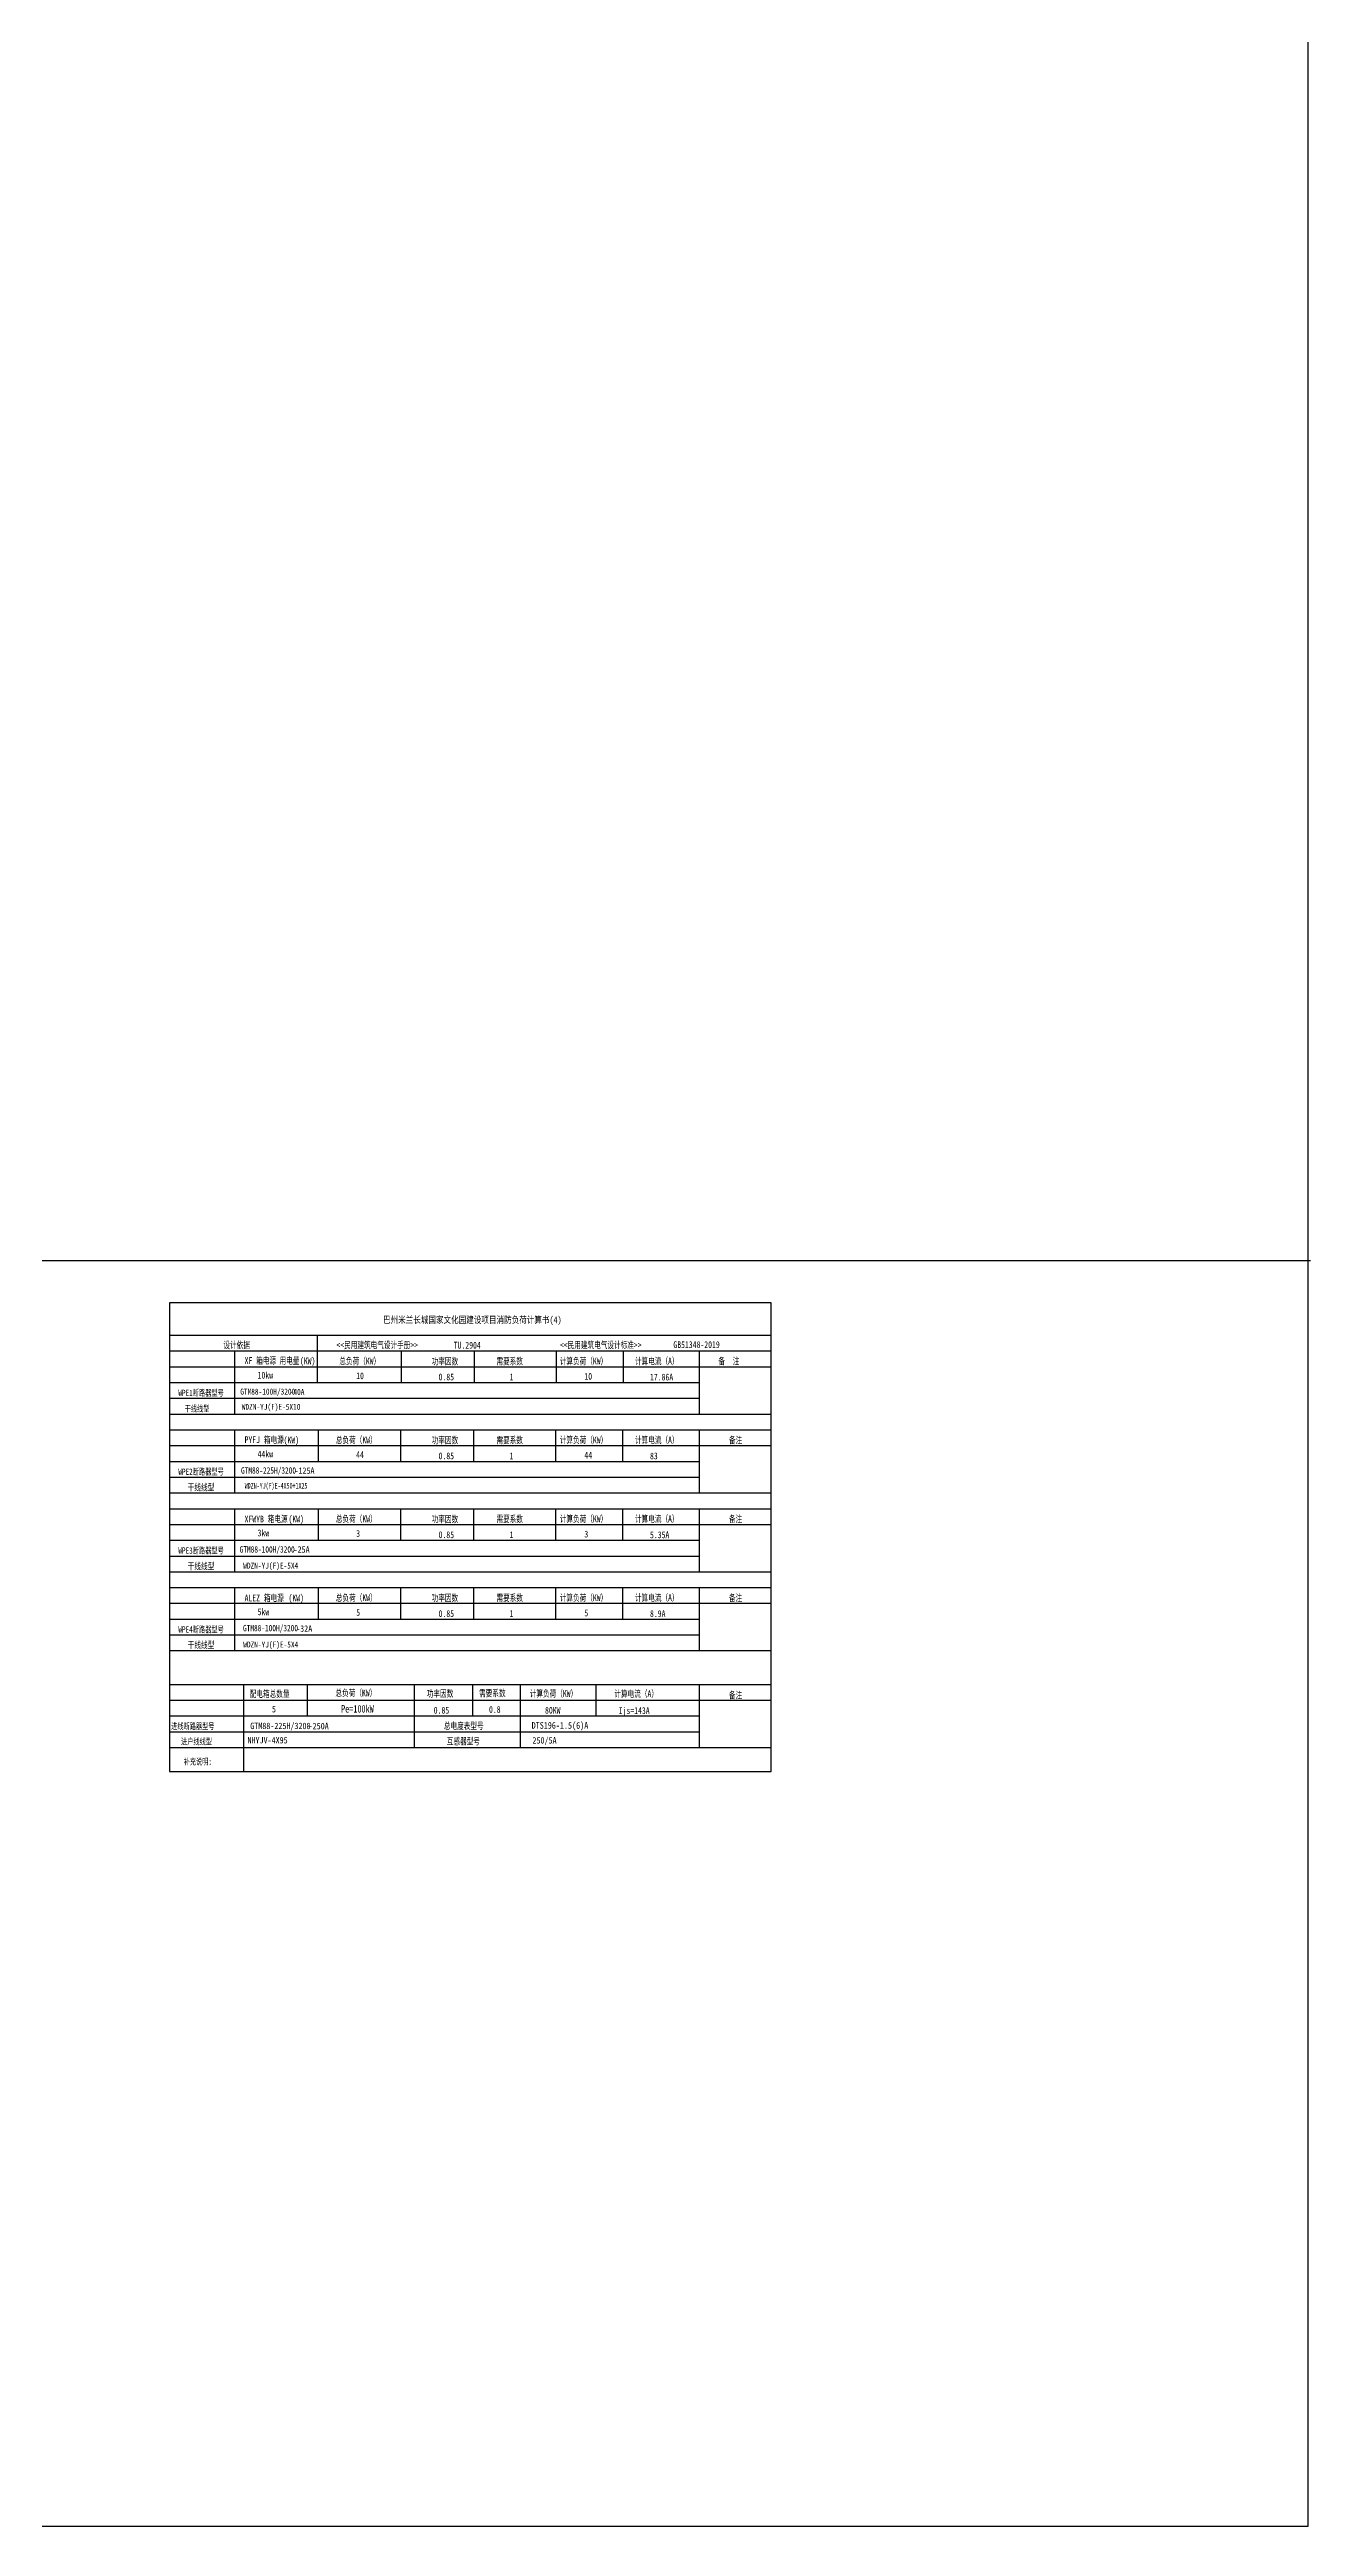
# Model space of a CAD drawing. Extents: x 815029915 to 815825525, y 579155098 to 579748855.
# Drawn here: x 815769560 to 815825525, y 579155098 to 579265019 of the extents above; entities that cross this region are included whole.
import ezdxf
from ezdxf.enums import TextEntityAlignment as Align

# ---------------------------------------------------------------- set-up
doc = ezdxf.new("R2010")
doc.units = 0
doc.header["$LTSCALE"] = 100
doc.header["$MEASUREMENT"] = 0
for name, color, linetype in [('ABDE_SYS', 3, 'Continuous'), ('PUB_TITLE', 4, 'Continuous'), ('zm', 1, 'Continuous')]:
    doc.layers.add(name, color=color, linetype=linetype)
doc.styles.add('-华文细黑', font='', dxfattribs={"width": 0.8})
doc.styles.add('-宋体', font='', dxfattribs={"width": 0.8})
doc.styles.add('-黑体', font='', dxfattribs={"width": 0.8})
doc.styles.get('-华文细黑').set_extended_font_data('STXihei')
doc.styles.get('-宋体').set_extended_font_data('SimSun')
doc.styles.get('-黑体').set_extended_font_data('SimHei')

msp = doc.modelspace()

# ---------------------------------------------------------------- linework, layer by layer
at = {"color": 7}
for p, q in [((815801582.7, 579209397.6), (815774882.7, 579209397.6)), ((815774882.7, 579209397.6), (815774882.7, 579188599.4)), ((815801582.7, 579188599.4), (815801582.7, 579209397.6)), ((815774882.7, 579192466.3), (815801582.7, 579192466.3)), ((815778170.3, 579192442.8), (815778170.3, 579188599.4)), ((815781001.4, 579192442.8), (815781001.4, 579191042.8)), ((815785737.2, 579192442.8), (815785737.2, 579189666.3)), ((815788328.7, 579192442.8), (815788328.7, 579191042.8)), ((815790446, 579192442.8), (815790446, 579189666.3)), ((815793803.7, 579192442.8), (815793803.7, 579191042.8)), ((815798386.2, 579192442.8), (815798386.2, 579189642.8)), ((815774882.7, 579191766.3), (815801582.7, 579191766.3)), ((815774882.7, 579191066.3), (815798386.2, 579191066.3)), ((815774882.7, 579190366.3), (815798386.2, 579190366.3)), ((815774882.7, 579189666.3), (815801582.7, 579189666.3)), ((815774882.7, 579188599.4), (815801582.7, 579188599.4))]:
    msp.add_line(p, q, dxfattribs=at)
at = {"layer": 'zm'}
for p, q in [((815774882.7, 579207964.4), (815801582.7, 579207964.4)), ((815781436.8, 579207964.4), (815781436.8, 579205864.4)), ((815774882.7, 579207264.4), (815801582.7, 579207264.4)), ((815774882.7, 579206564.4), (815801582.7, 579206564.4)), ((815777767, 579207264.4), (815777767, 579204464.4)), ((815785163.9, 579207264.4), (815785163.9, 579205864.4)), ((815788409.6, 579207250.7), (815788409.6, 579205864.4)), ((815792048.7, 579207264.4), (815792048.7, 579205864.4)), ((815795023, 579207264.4), (815795023, 579205864.4)), ((815798386.2, 579207264.4), (815798386.2, 579204464.4)), ((815774882.7, 579205864.4), (815798386.2, 579205864.4)), ((815774882.7, 579205164.4), (815798386.2, 579205164.4)), ((815774882.7, 579204464.4), (815801582.7, 579204464.4)), ((815774882.7, 579203764.4), (815801582.7, 579203764.4)), ((815777767, 579203764.4), (815777767, 579200964.4)), ((815781484.1, 579203764.4), (815781484.1, 579202364.4)), ((815785131.7, 579203752.8), (815785131.7, 579202352.8)), ((815788377.4, 579203739.1), (815788377.4, 579202352.8)), ((815792016.4, 579203752.8), (815792016.4, 579202352.8)), ((815794990.7, 579203752.8), (815794990.7, 579202352.8)), ((815798386.2, 579203764.4), (815798386.2, 579200964.4)), ((815774882.7, 579203064.4), (815801582.7, 579203064.4)), ((815774882.7, 579202364.4), (815798386.2, 579202364.4)), ((815774882.7, 579202364.4), (815798386.2, 579202364.4)), ((815774882.7, 579201664.4), (815798386.2, 579201664.4)), ((815774882.7, 579200964.4), (815801582.7, 579200964.4)), ((815774882.7, 579200264.4), (815801582.7, 579200264.4)), ((815777767, 579200264.4), (815777767, 579197464.4)), ((815781484.1, 579200264.4), (815781484.1, 579198864.4)), ((815785131.7, 579200252.8), (815785131.7, 579198852.8)), ((815788377.4, 579200239.1), (815788377.4, 579198852.8)), ((815792016.4, 579200252.8), (815792016.4, 579198852.8)), ((815794990.7, 579200252.8), (815794990.7, 579198852.8)), ((815798386.2, 579200264.4), (815798386.2, 579197464.4)), ((815774882.7, 579199564.4), (815801582.7, 579199564.4)), ((815774882.7, 579198864.4), (815798386.2, 579198864.4)), ((815774882.7, 579198864.4), (815798386.2, 579198864.4)), ((815774882.7, 579198164.4), (815798386.2, 579198164.4)), ((815774882.7, 579197464.4), (815801582.7, 579197464.4)), ((815774882.7, 579196764.4), (815801582.7, 579196764.4)), ((815777767, 579196764.4), (815777767, 579193964.4)), ((815781484.1, 579196764.4), (815781484.1, 579195364.4)), ((815785131.7, 579196752.8), (815785131.7, 579195352.8)), ((815788377.4, 579196739.1), (815788377.4, 579195352.8)), ((815792016.4, 579196752.8), (815792016.4, 579195352.8)), ((815794990.7, 579196752.8), (815794990.7, 579195352.8)), ((815798386.2, 579196764.4), (815798386.2, 579193964.4)), ((815774882.7, 579196064.4), (815801582.7, 579196064.4)), ((815774882.7, 579195364.4), (815798386.2, 579195364.4)), ((815774882.7, 579195364.4), (815798386.2, 579195364.4)), ((815774882.7, 579194664.4), (815798386.2, 579194664.4)), ((815774882.7, 579193964.4), (815801582.7, 579193964.4))]:
    msp.add_line(p, q, dxfattribs=at)
at = {"layer": 'zm', "color": 1}
msp.add_lwpolyline([(815029915, 579748855.2), (815825407.5, 579748855.2), (815825407.5, 579155097.6), (815029915, 579155097.6)], close=True, dxfattribs=at)
at = {"layer": 'zm'}
msp.add_lwpolyline([(815657024.4, 579155097.6), (815657024.4, 579211283.6), (815825525.2, 579211283.6)], dxfattribs=at)

# ---------------------------------------------------------------- texts
at = {"layer": 'ABDE_SYS', "linetype": 'Continuous', "style": '-宋体'}
for s, height, width, p in [('GTM88-100H/3200 ', 266, 0.75, (815778023.4, 579205327.9)), ('-40A', 266, 0.75, (815780221.5, 579205314.9)), ('  WDZN-YJ(F)E-5X10', 266, 0.75, (815777765.8, 579204651.5, 1597.3)), ('  WDZN-YJ(F)E-4X50+1X25', 250, 0.65, (815777958.2, 579201158.9, 3194.5)), ('  WDZN-YJ(F)E-5X4', 266, 0.75, (815777831.6, 579197604.4, 1597.3)), ('  WDZN-YJ(F)E-5X4', 266, 0.75, (815777831.6, 579194104.4, 1597.3)), ('Pe=100kW', 332.6, 0.8, (815782502, 579191215.5))]:
    msp.add_text(s, height=height, dxfattribs=dict(at, width=width)).set_placement(p)
at = {"layer": 'PUB_TITLE', "style": '-宋体', "width": 0.8}
msp.add_text('巴州米兰长城国家文化园建设项目消防负荷计算书(4)', height=300, dxfattribs=at).set_placement((815784359.9, 579208496.3))
at = {"layer": 'zm', "style": '-宋体', "width": 0.7}
for s, height, p in [('设计依据', 300, (815777278.3, 579207377.7)), ('<<民用建筑电气设计手册>>', 300, (815782292.4, 579207377.7)), ('TU.2904', 300, (815787500.5, 579207370.2)), ('<<民用建筑电气设计标准>>', 300, (815792213, 579207377.7)), ('GB51348-2019', 300, (815797248.9, 579207394.2)), ('XF 箱电源', 300, (815778217.8, 579206691)), ('用电量', 300, (815779767.4, 579206685.5)), ('(KW)', 300, (815780673.5, 579206675.8)), ('总负荷（KW）', 300, (815782422.6, 579206663.9)), ('功率因数', 300, (815786521.6, 579206653.1)), ('需要系数', 300, (815789395.7, 579206658.3)), ('计算负荷（KW）', 300, (815792206.5, 579206663.9)), ('计算电流（A）', 300, (815795543.1, 579206663.9)), ('备  注', 300, (815799246.2, 579206663.9)), ('WPE1断路器型号', 280, (815775277.9, 579205266.7)), ('10kw', 300, (815778795.1, 579206038.2)), ('10', 300, (815783171.2, 579206013.3)), ('0.85', 300, (815786828.8, 579205958.7)), ('1', 300, (815789981.1, 579205959.9)), ('10', 300, (815793299.4, 579205987.8)), ('17.86A', 300, (815796211.8, 579205955.7)), ('干线线型', 280, (815775558.8, 579204566.3)), ('PYFJ 箱电源', 300, (815778217.8, 579203175.6)), ('(KW)', 300, (815779951, 579203161.8)), ('总负荷（KW）', 300, (815782266.4, 579203163.9)), ('功率因数', 300, (815786521.6, 579203153.1)), ('需要系数', 300, (815789395.7, 579203158.3)), ('计算负荷（KW）', 300, (815792206.5, 579203163.9)), ('计算电流（A）', 300, (815795543.1, 579203163.9)), ('备注', 300, (815799716.3, 579203157.9)), ('44kw', 300, (815778795.1, 579202538.2)), ('44', 300, (815783171.2, 579202513.3)), ('0.85', 300, (815786828.8, 579202458.7)), ('1', 300, (815789981.1, 579202459.9)), ('44', 300, (815793299.4, 579202487.8)), ('83', 300, (815796211.8, 579202455.7)), ('WPE2断路器型号', 280, (815775277.9, 579201766.7)), ('干线线型', 300, (815775695.3, 579201066.3)), ('XFWYB 箱电源', 300, (815778217.8, 579199655.6)), ('(KW)', 300, (815780166.4, 579199655.3)), ('总负荷（KW）', 300, (815782266.4, 579199663.9)), ('功率因数', 300, (815786521.6, 579199653.1)), ('需要系数', 300, (815789395.7, 579199658.3)), ('计算负荷（KW）', 300, (815792206.5, 579199663.9)), ('计算电流（A）', 300, (815795543.1, 579199663.9)), ('备注', 300, (815799716.3, 579199657.9)), ('3kw', 300, (815778795.1, 579199038.2)), ('3', 300, (815783171.2, 579199013.3)), ('0.85', 300, (815786828.8, 579198958.7)), ('1', 300, (815789981.1, 579198959.9)), ('3', 300, (815793299.4, 579198987.8)), ('5.35A', 300, (815796211.8, 579198955.7)), ('WPE3断路器型号', 280, (815775277.9, 579198266.7)), ('干线线型', 300, (815775695.3, 579197566.3)), ('ALEZ 箱电源', 300, (815778217.8, 579196155.6)), ('5kw', 300, (815778795.1, 579195538.2)), ('(KW)', 300, (815780166.4, 579196155.3)), ('总负荷（KW）', 300, (815782266.4, 579196163.9)), ('5', 300, (815783171.2, 579195513.3)), ('功率因数', 300, (815786521.6, 579196153.1)), ('0.85', 300, (815786828.8, 579195458.7)), ('需要系数', 300, (815789395.7, 579196158.3)), ('1', 300, (815789981.1, 579195459.9)), ('计算负荷（KW）', 300, (815792206.5, 579196163.9)), ('5', 300, (815793299.4, 579195487.8)), ('计算电流（A）', 300, (815795543.1, 579196163.9)), ('8.9A', 300, (815796211.8, 579195455.7)), ('备注', 300, (815799716.3, 579196157.9)), ('WPE4断路器型号', 280, (815775277.9, 579194766.7)), ('干线线型', 300, (815775695.3, 579194066.3)), ('配电箱总数量', 300, (815778446.5, 579191895)), ('总负荷（KW）', 300, (815782250.5, 579191939.3)), ('功率因数', 300, (815786305.3, 579191910.2)), ('需要系数', 300, (815788623.3, 579191926)), ('计算负荷（KW）', 300, (815790872.7, 579191912.6)), ('计算电流（A）', 300, (815794629.2, 579191902.6)), ('5', 300, (815779435.3, 579191223.1)), ('0.85', 300, (815786612.5, 579191169.9)), ('0.8', 300, (815789065.6, 579191203.7)), ('80KW', 300, (815791552.4, 579191168.2)), ('Ijs=143A', 300, (815794825.1, 579191155)), ('备注', 300, (815799716.3, 579191836.2)), ('进线断路器型号', 280, (815774959.2, 579190474)), ('进户线线型', 280, (815775397.7, 579189792.5)), ('总电度表型号', 300, (815787062.2, 579190474)), ('互感器型号', 300, (815787192.6, 579189792.5)), ('补充说明:', 280, (815775513.5, 579188899.9))]:
    msp.add_text(s, height=height, dxfattribs=at).set_placement(p)
at = {"layer": 'zm', "color": 1}
for s, height, style, width, p in [('GTM88-225H/3200 ', 285, '-华文细黑', 0.7, (815778059, 579201818.9, 1597.3)), ('-125A', 285, '-黑体', 0.8, (815780429, 579201812.1, 1597.3)), ('GTM88-100H/3200 ', 285, '-华文细黑', 0.7, (815777999.1, 579198316.3)), ('-25A', 285, '-黑体', 0.8, (815780391.1, 579198313.1)), ('GTM88-100H/3200 ', 285, '-华文细黑', 0.7, (815778146.6, 579194823.4)), ('-32A', 285, '-黑体', 0.8, (815780506.2, 579194801.4)), ('GTM88-225H/3208 ', 285, '-黑体', 0.8, (815778468.6, 579190483.2)), ('-250A', 285, '-黑体', 0.8, (815781060.6, 579190476.1)), ('DTS196-1.5(6)A', 300, '-华文细黑', 0.8, (815790957.1, 579190497.9)), ('250/5A', 285, '-华文细黑', 0.8, (815790994.5, 579189841.4))]:
    msp.add_text(s, height=height, dxfattribs=dict(at, style=style, width=width)).set_placement(p)
at = {"layer": 'zm', "color": 1, "style": '-华文细黑', "width": 0.8}
msp.add_text('NHYJV-4X95', height=285, dxfattribs=at).set_placement((815779237.7, 579189987.9, -746868.8), align=Align.MIDDLE)

doc.saveas('drawing.dxf')
